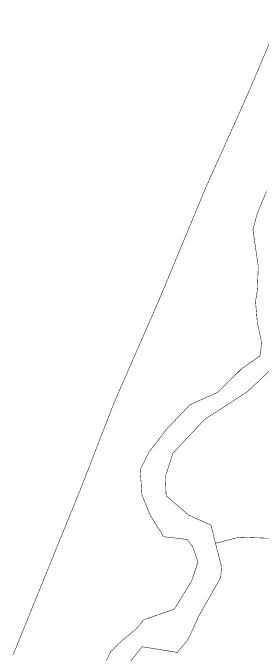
# Model space of a CAD drawing. Header units: metres. Extents: x 561401 to 594056, y 8460144 to 8508504.
# Drawn here: x 586340.4 to 586444.3, y 8503032.2 to 8503299.7 of the extents above; entities that cross this region are included whole.
import ezdxf

# ---------------------------------------------------------------- set-up
doc = ezdxf.new("R2010")
doc.units = ezdxf.units.M
doc.layers.add('1.2. AFECTADOS BASE GRAFICA SUNARP', color=150, linetype='Continuous')
doc.layers.add('1.2. BASE GRAFICA SUNARP', color=150, linetype='Continuous')

msp = doc.modelspace()

# ---------------------------------------------------------------- linework, layer by layer
at = {"layer": '1.2. AFECTADOS BASE GRAFICA SUNARP', "color": 64, "linetype": 'Continuous', "lineweight": -3, "const_width": 0.2}
for points in [[(586450, 8503152.93), (586438.21, 8503141.7), (586420.36, 8503130.16), (586407.04, 8503115.93), (586403.93, 8503106.16), (586404.24, 8503098.22), (586413.59, 8503090.21), (586422.98, 8503085.98), (586424.81, 8503078.41), (586424.81, 8503078.4), (586434.64, 8503080.96), (586448.98, 8503080.46)], [(586448.98, 8503080.46), (586434.64, 8503080.96), (586424.81, 8503078.4), (586427.37, 8503068.58), (586426.95, 8503064.05), (586417.74, 8503047.9), (586413.53, 8503038.5), (586408.95, 8503032.89), (586394.23, 8503035.28), (586388.91, 8503028.54)]]:
    msp.add_lwpolyline(points, dxfattribs=at)
at = {"layer": '1.2. BASE GRAFICA SUNARP', "color": 64, "linetype": 'Continuous', "lineweight": -3, "const_width": 0.2}
for points in [[(586340.46, 8503031.84), (586349.94, 8503055.23), (586368.51, 8503100.86), (586382.56, 8503137.06), (586401.51, 8503180.42), (586420.45, 8503226.05), (586437.87, 8503264.89), (586452.66, 8503299.59)], [(586452.66, 8503299.59), (586437.87, 8503264.89), (586420.45, 8503226.05), (586401.51, 8503180.42), (586382.56, 8503137.06), (586368.51, 8503100.86), (586349.94, 8503055.23), (586340.46, 8503031.84)], [(586377.82, 8503026.48), (586381.22, 8503033.27), (586385.76, 8503037.79), (586391.82, 8503042.68), (586394.83, 8503046.46), (586407.67, 8503050.96), (586414.86, 8503062.66), (586417.52, 8503070.57), (586415.28, 8503076.99), (586413, 8503080.01), (586403.2, 8503081.16), (586397.56, 8503090.23), (586394.18, 8503098.54), (586393.44, 8503109.12), (586397.23, 8503116.64), (586404.8, 8503126.45), (586414.25, 8503136.24), (586425.96, 8503141.51), (586435.78, 8503151.31), (586443.34, 8503156.58), (586444.1, 8503161.85), (586442.24, 8503170.54), (586441.51, 8503179.22), (586442.26, 8503184.12), (586442.65, 8503193.93), (586441.54, 8503201.49), (586440.41, 8503209.41), (586442.31, 8503216.2), (586444.21, 8503220.73), (586446.11, 8503225.25)]]:
    msp.add_lwpolyline(points, dxfattribs=at)

doc.saveas('drawing.dxf')
